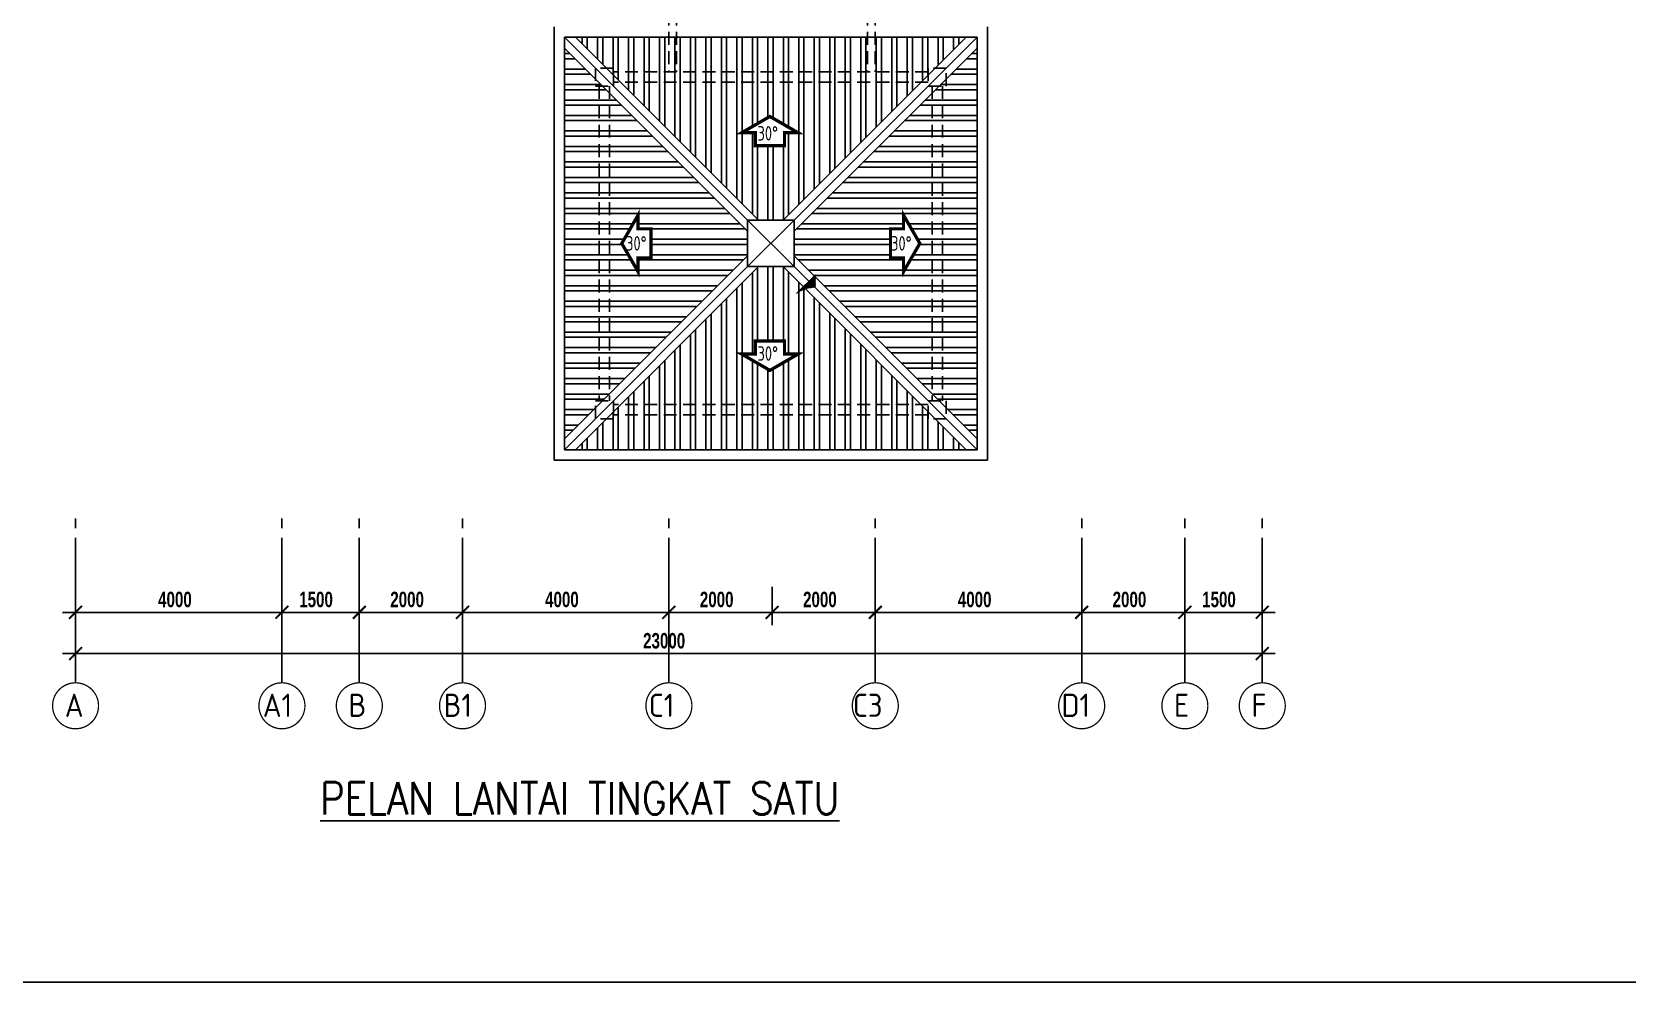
# Model space of a CAD drawing. Header units: inches. Extents: x 16928 to 514628, y -1471 to 241387.
# Drawn here: x 163109 to 194026, y 247 to 18665 of the extents above; entities that cross this region are included whole.
import ezdxf

# ---------------------------------------------------------------- set-up
doc = ezdxf.new("R2010")
doc.units = ezdxf.units.IN
doc.header["$MEASUREMENT"] = 0
for name, pattern in [('CENTER2', [1.125, 0.75, -0.125, 0.125, -0.125]), ('DASHED2', [0.375, 0.25, -0.125]), ('HIDDEN', [0.375, 0.25, -0.125])]:
    doc.linetypes.add(name, pattern=pattern)
for name, color, linetype in [('DIM', 4, 'Continuous'), ('FF-TEXT', 7, 'Continuous'), ('GRID', 8, 'CENTER2'), ('GRID-TEXT', 8, 'Continuous'), ('LW', 2, 'Continuous'), ('ROOF', 2, 'Continuous'), ('t.block', 4, 'Continuous')]:
    doc.layers.add(name, color=color, linetype=linetype)
doc.layers.add('HATCH', color=8, linetype='Continuous', lineweight=25)
doc.layers.add('t3', color=8, linetype='Continuous', lineweight=25)
doc.styles.add('LAILA', font='romans.shx', dxfattribs={"width": 0.85})
doc.styles.add('STYLE1', font='ISOCP.SHX')
doc.styles.add('style2', font='sanssb__.ttf', dxfattribs={"height": 1200})

msp = doc.modelspace()

# ---------------------------------------------------------------- hatches: boundary and pattern name
at = {"layer": 'LW'}
h = msp.add_hatch(dxfattribs=at)
h.set_pattern_fill('U', color=256, scale=12.32, angle=-135.0000000000001, style=0, pattern_type=0)
h.set_pattern_definition([(45.00000000000006, (-290484.1948307009, -261007.1061419382), (-8.711555544218267, 8.711555544218267), [])])
edge = h.paths.add_edge_path()
edge.add_line((178295.4451465532, 13967.59081661296), (177859.8673693425, 13532.01303940188))
edge.add_arc((178295.4451465532, 13096.43526219079), 615.9999999999774, -270, -224.9999999999941, ccw=False)
edge.add_line((178295.4451465532, 13712.43526219079), (178295.4451465532, 13967.5908166125))
at = {"layer": 'ROOF'}
h = msp.add_hatch(dxfattribs=at)
h.set_pattern_fill('ANSI32', color=256, scale=800, angle=45, style=0)
h.set_pattern_definition([(90, (2548872.838438149, 1042445.002901963), (-300, 5.684341886080801e-14), []), (90, (2548972.838437981, 1042545.002901795), (-300, 5.684341886080801e-14), [])])
h.paths.add_polyline_path([(173654.9649872966, 18565.43115747921), (181204.9649872966, 18565.43115747921), (177667.8329529389, 15015.43115747828), (177192.0970216505, 15015.43115747874)])
h.paths.add_polyline_path([(177128.9448214284, 16709.90280104676), (176864.1995378732, 16709.90280104722), (177412.2312387078, 17026.30905104536), (177960.2629395387, 16709.9028010435), (177695.5176559872, 16709.9028010449), (177695.5176559872, 16458.20598785594), (177128.9448214284, 16458.20598785594)], flags=16)
h = msp.add_hatch(dxfattribs=at)
h.set_pattern_fill('ANSI32', color=256, scale=800, angle=315, style=0)
h.set_pattern_definition([(180, (-2194012.908463556, 1042445.002901963), (-1.13686837721616e-13, 300), []), (180, (-2194112.908463389, 1042345.00290213), (-1.13686837721616e-13, 300), [])])
h.paths.add_polyline_path([(176979.9649872966, 14803.29912312297), (173429.9649872966, 18353.29912312297), (173429.9649872966, 10777.56319183428), (176979.9649872966, 14327.56319183498)])
h.paths.add_polyline_path([(174857.8691637888, 14282.14474019888), (174857.8691637888, 14017.39945664411), (174541.4629137888, 14565.43115747874), (174857.8691637925, 15113.46285830965), (174857.8691637888, 14848.71757475813), (175109.5659769773, 14848.71757475813), (175109.5659769773, 14282.14474019888)], flags=16)
h = msp.add_hatch(dxfattribs=at)
h.set_pattern_fill('ANSI32', color=256, scale=800, angle=315, style=0)
h.set_pattern_definition([(0, (2548872.838438149, 1042445.002901963), (1.13686837721616e-13, 300), []), (0, (2548972.838437981, 1042345.00290213), (1.13686837721616e-13, 300), [])])
h.paths.add_polyline_path([(177879.9649872966, 14803.29912312297), (181429.9649872966, 18353.29912312297), (181429.9649872966, 10777.56319183428), (177879.9649872966, 14327.56319183498)])
h.paths.add_polyline_path([(180002.0608108043, 14282.14474019888), (180002.0608108043, 14017.39945664411), (180318.4670608006, 14565.43115747874), (180002.0608108006, 15113.46285830965), (180002.0608108006, 14848.71757475813), (179750.3639976121, 14848.71757475813), (179750.3639976121, 14282.14474019888)], flags=16)
h = msp.add_hatch(dxfattribs=at)
h.set_pattern_fill('ANSI32', color=256, scale=800, angle=45, style=0)
h.set_pattern_definition([(270, (2548872.838438149, -1013314.140587005), (-300, -5.684341886080801e-14), []), (270, (2548972.838437981, -1013414.140586837), (-300, -5.684341886080801e-14), [])])
h.paths.add_polyline_path([(173654.9649872966, 10565.43115747828), (181204.9649872966, 10565.43115747828), (177667.8329529389, 14115.43115747921), (177192.0970216505, 14115.43115747874)])
h.paths.add_polyline_path([(177128.9448214284, 12420.95951391072), (176864.1995378732, 12420.95951391026), (177412.2312387078, 12104.55326391212), (177960.2629395387, 12420.95951391398), (177695.5176559872, 12420.95951391259), (177695.5176559872, 12672.65632710155), (177128.9448214284, 12672.65632710155)], flags=16)

# ---------------------------------------------------------------- linework, layer by layer
at = {"linetype": 'ByBlock', "const_width": 37.5}
for points in [[(164079.9649872966, 7539.371755052502), (163829.9649872966, 7289.371755052502)], [(168079.9649872966, 7539.371755052502), (167829.9649872966, 7289.371755052502)], [(167829.9649872966, 7289.371755052502), (168079.9649872966, 7539.371755052502)], [(169329.9649872928, 7289.371755052502), (169579.9649872928, 7539.371755052502)], [(169579.9649872928, 7539.371755052502), (169329.9649872928, 7289.371755052502)], [(171329.9649873152, 7289.371755052502), (171579.9649873152, 7539.371755052502)], [(171579.9649873152, 7539.371755052502), (171329.9649873152, 7289.371755052502)], [(175579.9649873152, 7539.371755052502), (175329.9649873152, 7289.371755052502)], [(175329.9649873152, 7289.371755052502), (175579.9649873152, 7539.371755052502)], [(177329.9649873152, 7289.371755052502), (177579.9649873152, 7539.371755052502)], [(177579.9649873152, 7539.371755052502), (177329.9649873152, 7289.371755052502)], [(179579.9649873152, 7539.371755052502), (179329.9649873152, 7289.371755052502)], [(179329.9649873152, 7289.371755052502), (179579.9649873152, 7539.371755052502)], [(183329.9649873189, 7289.371755052502), (183579.9649873189, 7539.371755052502)], [(183579.9649873189, 7539.371755052502), (183329.9649873189, 7289.371755052502)], [(185329.9649873003, 7289.371755052502), (185579.9649873003, 7539.371755052502)], [(185579.9649873413, 7539.371755052502), (185329.9649873413, 7289.371755052502)], [(186829.9649873413, 7289.371755052502), (187079.9649873413, 7539.371755052502)], [(164079.9649872966, 6739.371755052502), (163829.9649872966, 6489.371755052502)], [(186829.9649873413, 6489.371755052502), (187079.9649873413, 6739.371755052502)]]:
    msp.add_lwpolyline(points, dxfattribs=at)
at = {"layer": 'DIM'}
for p, q in [((163954.9649872966, 7908.982616478488), (163954.9649872966, 7164.371755052502)), ((167954.9649872966, 7908.982616478488), (167954.9649872966, 7164.371755052502)), ((167954.9649872966, 7908.982616478721), (167954.9649872966, 7164.371755052502)), ((169454.9649872928, 7908.982616478488), (169454.9649872928, 7164.371755052502)), ((169454.9649872928, 7908.982616478721), (169454.9649872928, 7164.371755052502)), ((171454.9649873152, 7908.982616478721), (171454.9649873152, 7164.371755052502)), ((171454.9649873152, 7908.982616478488), (171454.9649873152, 7164.371755052502)), ((175454.9649873152, 7908.982616478721), (175454.9649873152, 7164.371755052502)), ((175454.9649873152, 7908.982616478721), (175454.9649873152, 7164.371755052502)), ((177454.9649873152, 7908.982616478721), (177454.9649873152, 7164.371755052502)), ((177454.9649873152, 7908.982616478721), (177454.9649873152, 7164.371755052502)), ((179454.9649873152, 7908.982616478721), (179454.9649873152, 7164.371755052502)), ((179454.9649873152, 7908.982616478721), (179454.9649873152, 7164.371755052502)), ((183454.9649873189, 7908.982616478488), (183454.9649873189, 7164.371755052502)), ((183454.9649873189, 7908.982616478721), (183454.9649873189, 7164.371755052502)), ((185454.9649873003, 7908.982616478488), (185454.9649873003, 7164.371755052502)), ((185454.9649873413, 7908.982616478488), (185454.9649873413, 7164.371755052502)), ((186954.9649873413, 7908.982616478721), (186954.9649873413, 7164.371755052502)), ((163704.9649872966, 7414.371755052502), (168204.9649872966, 7414.371755052502)), ((167704.9649872966, 7414.371755052502), (169704.9649872928, 7414.371755052502)), ((169204.9649872928, 7414.371755052502), (171704.9649873152, 7414.371755052502)), ((171204.9649873152, 7414.371755052502), (175704.9649873152, 7414.371755052502)), ((175204.9649873152, 7414.371755052502), (177704.9649873152, 7414.371755052502)), ((177204.9649873152, 7414.371755052502), (179704.9649873152, 7414.371755052502)), ((179204.9649873152, 7414.371755052502), (183704.9649873189, 7414.371755052502)), ((183204.9649873189, 7414.371755052502), (185704.9649873003, 7414.371755052502)), ((185204.9649873413, 7414.371755052502), (187204.9649873413, 7414.371755052502)), ((163954.9649872966, 7108.982616478255), (163954.9649872966, 6364.371755052502)), ((186954.9649873413, 7108.982616478721), (186954.9649873413, 6364.371755052502)), ((163704.9649872966, 6614.371755052502), (187204.9649873413, 6614.371755052502))]:
    msp.add_line(p, q, dxfattribs=at)
at = {"layer": 'GRID', "ltscale": 1500}
for p, q in [((163954.9649872966, 6048.929863831172), (163954.9649872966, 9235.470855453661)), ((167954.9649872966, 6048.929863831638), (167954.9649872966, 9235.470855454127)), ((169454.9649872928, 6048.929863831638), (169454.9649872928, 9235.470855454127)), ((171454.9649873152, 6048.929863832336), (171454.9649873152, 9235.470855454825)), ((175454.9649873152, 6048.929863833035), (175454.9649873152, 9235.470855455524)), ((179454.9649873152, 6048.929863833035), (179454.9649873152, 9235.470855455524)), ((183454.9649873189, 6048.929863831638), (183454.9649873189, 9235.470855454127)), ((185454.9649873413, 6048.929863831638), (185454.9649873413, 9235.470855454127)), ((186954.9649873413, 6048.929863831172), (186954.9649873413, 9235.470855453661))]:
    msp.add_line(p, q, dxfattribs=at)
at = {"layer": 'GRID-TEXT', "const_width": 24.749999997525}
for points in [[(164400.4649872518, 5603.429863875876, 0.9999999999999999), (163509.4649873413, 5603.429863875876, 0.4142135623730952), (163954.9649872966, 5157.929863920579, 0.4142135623730958), (164400.4649872518, 5603.429863875876, 1)], [(168400.4649872518, 5603.429863876341, 0.9999999999999999), (167509.4649873413, 5603.429863876341, 0.4142135623730952), (167954.9649872966, 5157.929863921045, 0.4142135623730958), (168400.4649872518, 5603.429863876341, 1)], [(169900.4649872481, 5603.429863876341, 0.9999999999999999), (169009.4649873375, 5603.429863876341, 0.4142135623730952), (169454.9649872928, 5157.929863920812, 0.4142135623730958), (169900.4649872481, 5603.429863876341, 1)], [(171900.4649872705, 5603.429863876108, 0.9999999999999999), (171009.4649873562, 5603.429863876108, 0.4142135623730952), (171454.9649873152, 5157.929863920579, 0.4142135623730958), (171900.4649872705, 5603.429863876108, 1)], [(175900.4649872742, 5603.429863876341, 0.9999999999999999), (175009.4649873599, 5603.429863876341, 0.4142135623730952), (175454.9649873189, 5157.929863921045, 0.4142135623730958), (175900.4649872742, 5603.429863876341, 1)], [(179900.4649872742, 5603.429863876341, 0.9999999999999999), (179009.4649873599, 5603.429863876341, 0.4142135623730952), (179454.9649873189, 5157.929863921045, 0.4142135623730958), (179900.4649872742, 5603.429863876341, 1)], [(183900.4649872742, 5603.429863876341, 0.9999999999999999), (183009.4649873636, 5603.429863876341, 0.4142135623730952), (183454.9649873189, 5157.929863921045, 0.4142135623730958), (183900.4649872742, 5603.429863876341, 1)], [(185900.4649872966, 5603.429863876341, 0.9999999999999999), (185009.464987386, 5603.429863876341, 0.4142135623730952), (185454.9649873413, 5157.929863921045, 0.4142135623730958), (185900.4649872966, 5603.429863876341, 1)], [(187400.4649872966, 5603.429863876341, 0.9999999999999999), (186509.464987386, 5603.429863876341, 0.4142135623730952), (186954.9649873413, 5157.929863921045, 0.4142135623730958), (187400.4649872966, 5603.429863876341, 1)]]:
    msp.add_lwpolyline(points, format="xyb", dxfattribs=at)
at = {"layer": 'HATCH', "const_width": 63.28124999997057}
for points in [[(177128.9448214284, 16709.90280104676), (176864.1995378732, 16709.90280104722), (177412.2312387078, 17026.30905104536), (177960.2629395387, 16709.9028010435), (177695.5176559872, 16709.9028010449), (177695.5176559872, 16458.20598785594), (177128.9448214284, 16458.20598785594)], [(174857.8691637888, 14282.14474019888), (174857.8691637888, 14017.39945664411), (174541.4629137888, 14565.43115747874), (174857.8691637925, 15113.46285830965), (174857.8691637888, 14848.71757475813), (175109.5659769773, 14848.71757475813), (175109.5659769773, 14282.14474019888)], [(180002.0608108043, 14282.14474019888), (180002.0608108043, 14017.39945664411), (180318.4670608006, 14565.43115747874), (180002.0608108006, 15113.46285830965), (180002.0608108006, 14848.71757475813), (179750.3639976121, 14848.71757475813), (179750.3639976121, 14282.14474019888)], [(177128.9448214284, 12420.95951391072), (176864.1995378732, 12420.95951391026), (177412.2312387078, 12104.55326391212), (177960.2629395387, 12420.95951391398), (177695.5176559872, 12420.95951391259), (177695.5176559872, 12672.65632710155), (177128.9448214284, 12672.65632710155)]]:
    msp.add_lwpolyline(points, close=True, dxfattribs=at)
at = {"layer": 'LW', "linetype": 'HIDDEN', "ltscale": 1000}
for p, q in [((175454.9649873189, 20915.43115749318), (175454.9649873189, 17890.43115747874)), ((175604.9649873189, 20915.43115749318), (175604.9649873189, 17890.43115747874)), ((179304.9649873189, 20915.43115749318), (179304.9649873189, 17890.43115747874)), ((179454.9649873189, 20915.43115749318), (179454.9649873189, 17890.43115747874)), ((180479.9649872966, 17890.43115747874), (174379.9649872966, 17890.43115747874)), ((180479.9649872966, 17690.43115747874), (174379.9649872966, 17690.43115747874)), ((174104.9649872966, 17615.43115747874), (174104.9649872966, 11515.43115747874)), ((174304.9649872966, 17615.43115747874), (174304.9649872966, 11515.43115747874)), ((180554.9649872966, 17615.43115747874), (180554.9649872966, 11515.43115747874)), ((180754.9649872966, 17615.43115747874), (180754.9649872966, 11515.43115747874)), ((180479.9649872966, 11440.43115747874), (174379.9649872966, 11440.43115747874)), ((180479.9649872966, 11240.43115747874), (174379.9649872966, 11240.43115747874))]:
    msp.add_line(p, q, dxfattribs=at)
for points in [[(174379.9649872966, 17615.43115747874), (174379.9649872966, 17965.43115747874), (174029.9649872966, 17965.43115747874), (174029.9649872966, 17615.43115747874)], [(174379.9649872966, 17615.43115747874), (174379.9649872966, 17965.43115747874), (174029.9649872966, 17965.43115747874), (174029.9649872966, 17615.43115747874)], [(180829.9649872966, 17615.43115747874), (180829.9649872966, 17965.43115747874), (180479.9649872966, 17965.43115747874), (180479.9649872966, 17615.43115747874)], [(180829.9649872966, 17615.43115747874), (180829.9649872966, 17965.43115747874), (180479.9649872966, 17965.43115747874), (180479.9649872966, 17615.43115747874)], [(174379.9649872966, 11515.43115747874), (174379.9649872966, 11165.43115747874), (174029.9649872966, 11165.43115747874), (174029.9649872966, 11515.43115747874)], [(174379.9649872966, 11515.43115747874), (174379.9649872966, 11165.43115747874), (174029.9649872966, 11165.43115747874), (174029.9649872966, 11515.43115747874)], [(180829.9649872966, 11515.43115747874), (180829.9649872966, 11165.43115747874), (180479.9649872966, 11165.43115747874), (180479.9649872966, 11515.43115747874)], [(180829.9649872966, 11515.43115747874), (180829.9649872966, 11165.43115747874), (180479.9649872966, 11165.43115747874), (180479.9649872966, 11515.43115747874)]]:
    msp.add_lwpolyline(points, close=True, dxfattribs=at)
at = {"layer": 'ROOF'}
for p, q in [((173229.9649872966, 18765.43115747921), (173229.9649872966, 10365.43115747874)), ((181629.9649872966, 10365.43115747874), (181629.9649872966, 18765.43115747921)), ((173229.9649872966, 10365.43115747874), (181629.9649872966, 10365.43115747874))]:
    msp.add_line(p, q, dxfattribs=at)
at = {"layer": 'ROOF', "linetype": 'Continuous', "ltscale": 2000}
for p, q in [((173429.9649872966, 18565.43115747921), (181429.9649872966, 18565.43115747898)), ((176979.9649872966, 15015.43115747874), (173429.9649872966, 18565.43115747828)), ((177192.0970216505, 15015.43115747874), (173642.0970216505, 18565.43115747921)), ((177667.8329529389, 15015.43115747828), (181217.8329529389, 18565.43115747921)), ((177879.9649872966, 15015.43115747851), (181429.9649872966, 18565.43115747828)), ((181429.9649872966, 10565.43115747874), (181429.9649872966, 18565.43115747898)), ((176979.9649872966, 14803.29912312203), (173429.9649872966, 18353.29912312297)), ((177879.9649872966, 14803.2991231232), (181429.9649872966, 18353.29912312297)), ((173429.9649872966, 18207.18075787011), (173429.9649872966, 10565.43115747874)), ((176979.9649872966, 15015.43115747874), (177879.9649872966, 14115.43115747874)), ((177879.9649872966, 15015.43115747828), (176979.9649872966, 14115.43115747874)), ((173429.9649872966, 10777.56319183358), (176979.9649872966, 14327.56319183452)), ((181429.9649872966, 10777.56319183428), (177879.9649872966, 14327.56319183498)), ((173429.9649872966, 10565.43115747874), (176979.9649872966, 14115.43115747874)), ((173642.0970216505, 10565.43115747897), (177192.0970216505, 14115.43115747897)), ((181217.8329529389, 10565.43115747897), (177667.8329529389, 14115.43115747874)), ((181429.9649872966, 10565.43115747874), (177879.9649872966, 14115.43115747897)), ((173654.9649872966, 10565.43115747874), (181204.9649872966, 10565.43115747874))]:
    msp.add_line(p, q, dxfattribs=at)
at = {"layer": 'ROOF', "linetype": 'DASHED2', "ltscale": 2000}
for p, q in [((173429.9649872966, 18565.43115747921), (173429.9649872966, 10565.43115747874)), ((173654.9649872966, 18565.43115747921), (181204.9649872966, 18565.43115747921)), ((173429.9649872966, 10565.43115747874), (181429.9649872966, 10565.43115747874))]:
    msp.add_line(p, q, dxfattribs=at)
at = {"layer": 'ROOF', "linetype": 'Continuous', "ltscale": 2000}
msp.add_lwpolyline([(176979.9649872966, 15015.43115747874), (177879.9649872966, 15015.43115747828), (177879.9649872966, 14115.43115747874), (176979.9649872966, 14115.43115747874)], close=True, dxfattribs=at)
at = {"layer": 't.block', "color": 7, "ltscale": 0.5}
msp.add_lwpolyline([(241447.818312715, 247.4516341507245), (146592.6268538263, 247.4516341507245), (146592.6268538263, 65110.03183508877), (241447.818312715, 65110.03183508877)], close=True, dxfattribs=at)

# ---------------------------------------------------------------- texts
at = {"layer": 'DIM', "style": 'style2', "width": 0.7}
for s, p in [('4000', (165554.9649872966, 7514.371755052502)), ('1500', (168289.9649872928, 7514.371755052502)), ('2000', (170054.964987304, 7514.371755052502)), ('4000', (173054.9649873152, 7514.371755052502)), ('2000', (176054.9649873152, 7514.371755052502)), ('2000', (178054.9649873152, 7514.371755052502)), ('4000', (181054.9649873189, 7514.371755052502)), ('2000', (184054.9649873077, 7514.371755052502)), ('1500', (185789.9649873413, 7514.371755052502)), ('23000', (174954.9649873189, 6714.371755052502))]:
    msp.add_text(s, height=300, dxfattribs=at).set_placement(p)
at = {"layer": 'FF-TEXT', "color": 3, "style": 'LAILA', "width": 0.85}
msp.add_text('%%uPELAN LANTAI TINGKAT SATU', height=625, dxfattribs=at).set_placement((168695.3963662149, 3498.579246895299))
at = {"layer": 'GRID-TEXT', "style": 'STYLE1'}
for s, p in [('A', (163746.298185937, 5387.826886110617)), ('A1', (167584.1962644904, 5387.826886111083)), ('B', (169246.2981859333, 5387.826886111083)), ('B1', (171089.0292382799, 5387.82688611085)), ('C1', (175065.0924941226, 5387.826886111083)), ('C3', (179021.0229367464, 5387.826886111083)), ('D1', (183064.8883956782, 5387.826886111083)), ('E', (185246.2981859818, 5387.826886111083)), ('F', (186746.2981859818, 5387.826886111083))]:
    msp.add_text(s, height=449.999999955, dxfattribs=at).set_placement(p)
at = {"layer": 't3', "style": 'STYLE1', "width": 0.8}
for p in [(177173.2728437594, 16558.67814990776), (174626.2577283233, 14425.7803517004), (179762.243674837, 14425.7803517004), (177173.2728437594, 12290.93416504995)]:
    msp.add_text('30%%D', height=281.2499999998692, dxfattribs=at).set_placement(p)

doc.saveas('drawing.dxf')
